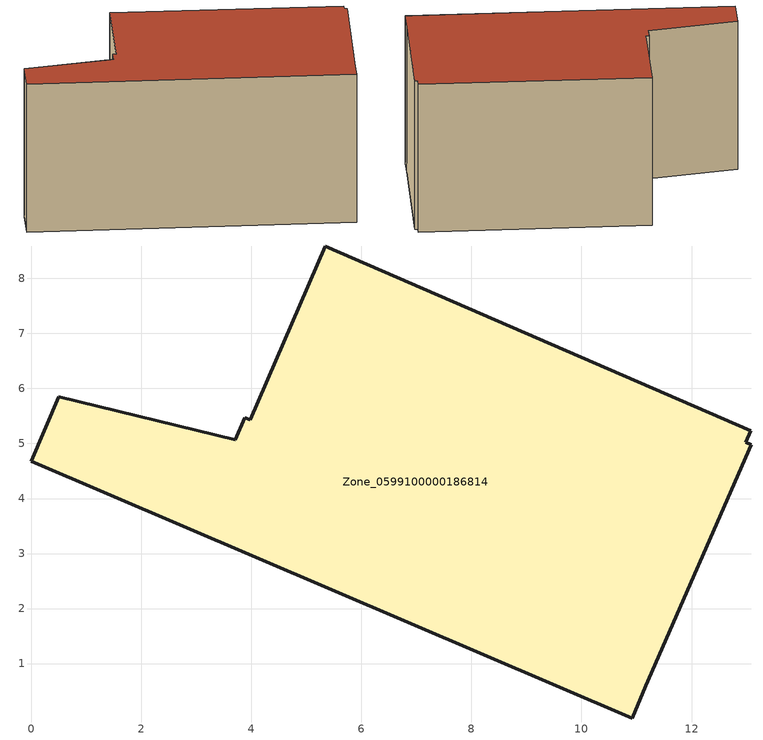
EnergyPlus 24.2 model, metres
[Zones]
Zone_0599100000186814
 floor ground (C_G): 13.09,4.98 11.16,0.6 10.92,0.01 0,4.68 0.5,5.85 3.71,5.06 3.88,5.47 3.98,5.43 5.35,8.59 13.08,5.23 12.99,5.02 z3.17
 wall outside (C_F): 3.71,5.06 0.5,5.85 0,4.68 10.92,0.01 11.16,0.6 13.09,4.98 12.99,5.02 13.08,5.23 5.35,8.59 3.98,5.43 3.88,5.47 3.71,5.06 z3.17:9.06
 roof outside (C_R): 12.99,5.02 13.08,5.23 5.35,8.59 3.98,5.43 3.88,5.47 3.71,5.06 0.5,5.85 0,4.68 10.92,0.01 11.16,0.6 13.09,4.98 z9.06
[BUILDING]
Pand.0599100000186814: North Axis=0; Terrain=City; Loads Convergence Tolerance Value=0.04; Temperature Convergence Tolerance Value=0.4; Solar Distribution=FullExterior; Maximum Number of Warmup Days=25; Minimum Number of Warmup Days=1
[Site:Location]
Rotterdam.The.Hague.AP_ZH_NLD Design_Conditions: Latitude=51.96; Longitude=4.45; Time Zone=1; Elevation=-4.5
[SITE:GROUNDTEMPERATURE:BUILDINGSURFACE]
18, 18, 18, 18, 18, 18, 18, 18, 18, 18, 18, 18
[MATERIAL] Thermal Absorptance=0.9; Solar Absorptance=0.7; Visible Absorptance=0.7
Name | Roughness | Thickness | Conductivity | Density | Specific Heat
G.TC.1946-1964 | MediumSmooth | 0.15 | 1 | 540 | 1210
F.TC.1946-1964 | Rough | 0.3 | 0.857143 | 1920 | 840
R.TC.1946-1964 | MediumRough | 0.2 | 0.235294 | 1500 | 1000
[CONSTRUCTION]
C_G: G.TC.1946-1964
C_F: F.TC.1946-1964
C_R: R.TC.1946-1964
[ZONE]
Zone_0599100000186814: Type=1; Multiplier=1; Ceiling Height=Autocalculate; Volume=Autocalculate; Floor Area=autocalculate; Part of Total Floor Area=Yes
[ZONEINFILTRATION:DESIGNFLOWRATE]
Infil_Zone_0599100000186814: Zone or ZoneList or Space or SpaceList=Zone_0599100000186814; Schedule=AlwaysOn; Design Flow Rate Calculation Method=Flow/Area; Flow Rate per Floor Area=0.003; Constant Term Coefficient=1; Temperature Term Coefficient=0; Velocity Term Coefficient=0; Velocity Squared Term Coefficient=0
[HVACTEMPLATE:ZONE:IDEALLOADSAIRSYSTEM]
Zone_0599100000186814: Maximum Heating Supply Air Temperature=50; Minimum Cooling Supply Air Temperature=13; Maximum Heating Supply Air Humidity Ratio=0.0156; Minimum Cooling Supply Air Humidity Ratio=0.0077; Heating Limit=NoLimit; Cooling Limit=NoLimit; Dehumidification Control Type=ConstantSensibleHeatRatio; Cooling Sensible Heat Ratio=0.7; Dehumidification Setpoint=60; Humidification Control Type=None; Humidification Setpoint=30; Outdoor Air Method=None; Outdoor Air Flow Rate per Person=0.00944; Outdoor Air Flow Rate per Zone Floor Area=0; Outdoor Air Flow Rate per Zone=0; Demand Controlled Ventilation Type=None; Outdoor Air Economizer Type=NoEconomizer; Heat Recovery Type=None; Sensible Heat Recovery Effectiveness=0.7; Latent Heat Recovery Effectiveness=0.65
[ZONECONTROL:THERMOSTAT]
ThermostatControl_Zone_0599100000186814: Zone or ZoneList=Zone_0599100000186814; Control Type Schedule=DualSetpointControlType; Control 1=Thermostat_Zone_0599100000186814; Temperature Difference Between Cutout And Setpoint=0
[THERMOSTATSETPOINT:DUALSETPOINT]
Thermostat_Zone_0599100000186814: Heating Setpoint Temperature Schedule=HeatingSetpoint_Zone_0599100000186814; Cooling Setpoint Temperature Schedule=CoolingSetpoint_Zone_0599100000186814
[SCHEDULE:COMPACT]
HeatingSetpoint_Zone_0599100000186814: Through: 12/31, For: AllDays, Until: 24:00, 21
CoolingSetpoint_Zone_0599100000186814: Through: 12/31, For: AllDays, Until: 24:00, 24
DualSetpointControlType: Through: 12/31, For: AllDays, Until: 24:00, 4
AlwaysOn: Through: 12/31, For: AllDays, Until: 24:00, 1
